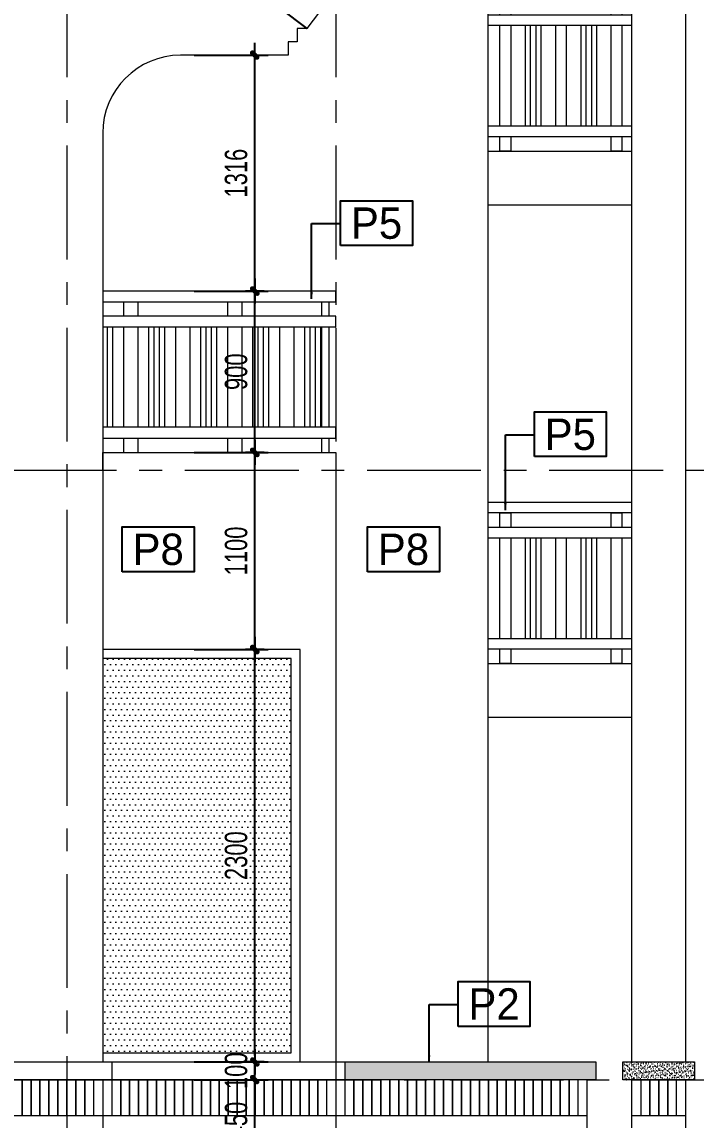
# Model space of a CAD drawing. Header units: inches. Extents: x 88947 to 296847, y 35049 to 161062.
# Drawn here: x 193504 to 197262, y 105603 to 111729 of the extents above; entities that cross this region are included whole.
import ezdxf
from ezdxf.enums import TextEntityAlignment as Align
from ezdxf.xclip import XClip

# ---------------------------------------------------------------- set-up
doc = ezdxf.new("R2010")
doc.units = ezdxf.units.IN
doc.header["$MEASUREMENT"] = 0
doc.header["$XCLIPFRAME"] = 0
doc.header["$PDMODE"] = 1
doc.linetypes.add('ACAD_ISO03W100', pattern=[30, 12, -18])
doc.linetypes.add('CENTER', pattern=[50.8, 31.75, -6.35, 6.35, -6.35])
for name, color, linetype, lineweight in [('A-Dims', 145, 'Continuous', 25), ('CUA', 42, 'Continuous', 20), ('DIM', 7, 'Continuous', 25), ('HACTH', 8, 'Continuous', 5), ('HATCH', 8, 'Continuous', 5), ('KHUNG 1', 6, 'Continuous', 70), ('KY HIEU', 4, 'Continuous', 25), ('NTHAY2', 51, 'Continuous', 25), ('THAY', 3, 'Continuous', 18), ('TRUC', 252, 'ACAD_ISO03W100', 13)]:
    doc.layers.add(name, color=color, linetype=linetype, lineweight=lineweight)
doc.styles.add('FRANKO', font='VFRANKO.TTF')
doc.styles.add('VNI-HELVE-CONDENSE', font='VNARIAL.TTF', dxfattribs={"width": 0.7})
doc.dimstyles.new('TAS-100', dxfattribs={"dimscale": 50, "dimtxt": 2.5, "dimasz": 0.7, "dimexe": 1.5, "dimexo": 1.5, "dimgap": 0.8, "dimtad": 1, "dimdec": 0, "dimzin": 3, "dimdsep": 46, "dimtxsty": 'VNI-HELVE-CONDENSE', "dimblk": 'TICK', "dimcen": 2.5, "dimclrt": 71, "dimazin": 2, "dimtfac": 0.75, "dimtdec": 0, "dimtix": 1, "dimtmove": 2, "dimatfit": 2, "dimldrblk": 'TICK123', "dimfxl": 1.5, "dimtolj": 1, "dimtzin": 0, "dimarcsym": 0})
doc.dimstyles.new('TAS-50', dxfattribs={"dimscale": 25, "dimtxt": 2.5, "dimasz": 0.7, "dimexe": 1.5, "dimexo": 1.5, "dimgap": 0.8, "dimtad": 1, "dimdec": 0, "dimzin": 3, "dimdsep": 46, "dimtxsty": 'VNI-HELVE-CONDENSE', "dimblk": 'TICK', "dimcen": 2.5, "dimclrt": 71, "dimazin": 2, "dimtfac": 0.75, "dimtdec": 0, "dimtix": 1, "dimtmove": 2, "dimatfit": 2, "dimldrblk": 'TICK123', "dimfxl": 1.5, "dimtolj": 1, "dimtzin": 0, "dimarcsym": 0})
pattern_1 = [(37.5, (195254.264, 105828.11), (-0.62993, 19.26824), [0, -15.2, 0, -17, 0, -16.25]), (7.5, (195254.264, 105828.11), (17.69777, 28.22146), [0, -8.2, 0, -13.7, 0, -5.25]), (327.5, (195241.964, 105828.11), (31.14142, 0.0566), [0, -5, 0, -18, 0, -23.5]), (317.5, (195241.964, 105828.11), (30.06127, 8.77676), [0, -2.5, 0, -11.8, 0, -13.5])]
pattern_2 = [(37.5, (196854.264, 105828.11), (-0.62993, 19.26824), [0, -15.2, 0, -17, 0, -16.25]), (7.5, (196854.264, 105828.11), (17.6978, 28.2215), [0, -8.2, 0, -13.7, 0, -5.25]), (327.5, (196841.964, 105828.11), (31.1414, 0.0566), [0, -5, 0, -18, 0, -23.5]), (317.5, (196841.964, 105828.11), (30.0613, 8.7768), [0, -2.5, 0, -11.8, 0, -13.5])]

# ---------------------------------------------------------------- blocks, each defined once
blk = doc.blocks.new('syb-floor')
at = {"linetype": 'Continuous'}
blk.add_lwpolyline([(-4.79, -2.5), (-4.79, 2.5), (3.22, 2.5), (3.22, -2.5)], close=True, dxfattribs=at)
blk.add_attdef('SYB-FLOOR', text='', height=2.5, dxfattribs=at).set_placement((-0.78, 0), align=Align.MIDDLE_CENTER)
blk = doc.blocks.new('TICK')
at = {"layer": 'A-Dims', "color": 1}
for p, q in [((-2, 0), (2, 0)), ((0, 1.5), (0, -1.5))]:
    blk.add_line(p, q, dxfattribs=at)
at = {"layer": 'A-Dims', "color": 1, "const_width": 0.788}
blk.add_lwpolyline([(-0.33, -0.35), (0.38, 0.38)], dxfattribs=at)
at = {"layer": 'A-Dims', "color": 1, "const_width": 0.394}
for points in [[(0.24, 0.52, -0.414214), (0.52, 0.52, -1)], [(0.52, 0.52, -0.414214), (0.52, 0.24, -1)], [(-0.47, -0.21, 0.414214), (-0.47, -0.49, 1)], [(-0.47, -0.49, 0.414214), (-0.19, -0.49, 1)]]:
    blk.add_lwpolyline(points, format="xyb", dxfattribs=at)
blk = doc.blocks.new('TICK123')
at = {"layer": 'A-Dims', "color": 1}
blk.add_lwpolyline([(0.05, 0, 0, 0.84, 0), (-2.11, 0, 8.4, 8.4, 0)], format="xyseb", dxfattribs=at)
blk = doc.blocks.new('*D2837')
at = {"layer": 'Defpoints', "color": 0}
for p in [(194388.3, 105828.1), (194802.1, 105828.1), (194388.3, 105378.1)]:
    blk.add_point(p, dxfattribs=at)
at = {"layer": 'DIM', "color": 0, "lineweight": -2}
for p, q in [((194463.3, 105828.1), (194877.1, 105828.1)), ((194802.1, 105413.1), (194802.1, 105793.1)), ((194463.3, 105378.1), (194877.1, 105378.1))]:
    blk.add_line(p, q, dxfattribs=at)
at = {"layer": 'DIM', "color": 0, "lineweight": -2, "xscale": 35, "yscale": 35, "zscale": 35}
for p, rotation in [((194802.1, 105828.1), 90), ((194802.1, 105378.1), 270)]:
    blk.add_blockref('TICK', p, dxfattribs=dict(at, rotation=rotation))
at = {"layer": 'DIM', "color": 71, "insert": (194698.3, 105603.1), "char_height": 125, "attachment_point": 5, "rotation": 90, "style": 'VNI-HELVE-CONDENSE'}
blk.add_mtext('\\A1;450', dxfattribs=at)
blk = doc.blocks.new('*D2838')
at = {"layer": 'Defpoints', "color": 0}
for p in [(194388.3, 108228.1), (194802.1, 108228.1), (194388.3, 105928.1)]:
    blk.add_point(p, dxfattribs=at)
at = {"layer": 'DIM', "color": 0, "lineweight": -2}
for p, q in [((194463.3, 108228.1), (194877.1, 108228.1)), ((194802.1, 105963.1), (194802.1, 108193.1)), ((194463.3, 105928.1), (194877.1, 105928.1))]:
    blk.add_line(p, q, dxfattribs=at)
at = {"layer": 'DIM', "color": 0, "lineweight": -2, "xscale": 35, "yscale": 35, "zscale": 35}
for p, rotation in [((194802.1, 108228.1), 90), ((194802.1, 105928.1), 270)]:
    blk.add_blockref('TICK', p, dxfattribs=dict(at, rotation=rotation))
at = {"layer": 'DIM', "color": 71, "insert": (194698.2, 107078.1), "char_height": 125, "attachment_point": 5, "rotation": 90, "style": 'VNI-HELVE-CONDENSE'}
blk.add_mtext('\\A1;2300', dxfattribs=at)
blk = doc.blocks.new('*D2839')
at = {"layer": 'Defpoints', "color": 0}
for p in [(194388.3, 109328.1), (194802.1, 109328.1), (194388.3, 108228.1)]:
    blk.add_point(p, dxfattribs=at)
at = {"layer": 'DIM', "color": 0, "lineweight": -2}
for p, q in [((194463.3, 109328.1), (194877.1, 109328.1)), ((194802.1, 108263.1), (194802.1, 109293.1)), ((194463.3, 108228.1), (194877.1, 108228.1))]:
    blk.add_line(p, q, dxfattribs=at)
at = {"layer": 'DIM', "color": 0, "lineweight": -2, "xscale": 35, "yscale": 35, "zscale": 35}
for p, rotation in [((194802.1, 109328.1), 90), ((194802.1, 108228.1), 270)]:
    blk.add_blockref('TICK', p, dxfattribs=dict(at, rotation=rotation))
at = {"layer": 'DIM', "color": 71, "insert": (194698.3, 108778.1), "char_height": 125, "attachment_point": 5, "rotation": 90, "style": 'VNI-HELVE-CONDENSE'}
blk.add_mtext('\\A1;1100', dxfattribs=at)
blk = doc.blocks.new('*D2840')
at = {"layer": 'Defpoints', "color": 0}
for p in [(194388.3, 110228.1), (194802.1, 110228.1), (194388.3, 109328.1)]:
    blk.add_point(p, dxfattribs=at)
at = {"layer": 'DIM', "color": 0, "lineweight": -2}
for p, q in [((194463.3, 110228.1), (194877.1, 110228.1)), ((194802.1, 109363.1), (194802.1, 110193.1)), ((194463.3, 109328.1), (194877.1, 109328.1))]:
    blk.add_line(p, q, dxfattribs=at)
at = {"layer": 'DIM', "color": 0, "lineweight": -2, "xscale": 35, "yscale": 35, "zscale": 35}
for p, rotation in [((194802.1, 110228.1), 90), ((194802.1, 109328.1), 270)]:
    blk.add_blockref('TICK', p, dxfattribs=dict(at, rotation=rotation))
at = {"layer": 'DIM', "color": 71, "insert": (194698.3, 109778.1), "char_height": 125, "attachment_point": 5, "rotation": 90, "style": 'VNI-HELVE-CONDENSE'}
blk.add_mtext('\\A1;900', dxfattribs=at)
blk = doc.blocks.new('*D2841')
at = {"layer": 'Defpoints', "color": 0}
for p in [(194388.3, 111543.8), (194802.1, 111543.8), (194388.3, 110228.1)]:
    blk.add_point(p, dxfattribs=at)
at = {"layer": 'DIM', "color": 0, "lineweight": -2}
for p, q in [((194463.3, 111543.8), (194877.1, 111543.8)), ((194802.1, 110263.1), (194802.1, 111508.8)), ((194463.3, 110228.1), (194877.1, 110228.1))]:
    blk.add_line(p, q, dxfattribs=at)
at = {"layer": 'DIM', "color": 0, "lineweight": -2, "xscale": 35, "yscale": 35, "zscale": 35}
for p, rotation in [((194802.1, 111543.8), 90), ((194802.1, 110228.1), 270)]:
    blk.add_blockref('TICK', p, dxfattribs=dict(at, rotation=rotation))
at = {"layer": 'DIM', "color": 71, "insert": (194698.2, 110886), "char_height": 125, "attachment_point": 5, "rotation": 90, "style": 'VNI-HELVE-CONDENSE'}
blk.add_mtext('\\A1;1316', dxfattribs=at)
blk = doc.blocks.new('A$C4BE251A1')
at = {"layer": 'HACTH'}
h = blk.add_hatch(dxfattribs=at)
h.set_pattern_fill('DOTS', color=256, scale=500, style=0)
h.set_pattern_definition([(0, (-50, 50), (15.625, 31.25), [0, -31.25])])
h.paths.add_polyline_path([(1050, 50), (1050, 2250), (-50, 2250), (-50, 50)])
at = {"layer": 'CUA'}
for points in [[(1100, 0), (1100, 2300), (-100, 2300), (-100, 0)], [(1050, 50), (1050, 2250), (-50, 2250), (-50, 50)]]:
    blk.add_lwpolyline(points, close=True, dxfattribs=at)
blk = doc.blocks.new('A$C57A01009')
for points in [[(1600, 840), (-1600, 840), (-1600, 900), (1600, 900), (1600, 840), (1600, 840)], [(-1270, 760), (-1270, 840), (-1210, 840), (-1210, 760)], [(-590, 760), (-590, 840), (-650, 840), (-650, 760)], [(-30, 760), (-30, 840), (30, 840), (30, 760)], [(590, 760), (590, 840), (650, 840), (650, 760)], [(1270, 760), (1270, 840), (1210, 840), (1210, 760)], [(1600, 700), (-1600, 700), (-1600, 760), (1600, 760), (1600, 700), (1600, 700)], [(-1270, 140), (-1270, 700)], [(-1210, 700), (-1210, 140)], [(-650, 700), (-650, 140)], [(-590, 140), (-590, 700)], [(-30, 140), (-30, 700)], [(30, 700), (30, 140)], [(590, 140), (590, 700)], [(650, 700), (650, 140)], [(1210, 700), (1210, 140)], [(1270, 140), (1270, 700)], [(1600, 80), (-1600, 80), (-1600, 140), (1600, 140), (1600, 80), (1600, 80)], [(-1210, 80), (-1210, 0), (-1270, 0), (-1270, 80)], [(-650, 80), (-650, 0), (-590, 0), (-590, 80)], [(30, 80), (30, 0), (-30, 0), (-30, 80)], [(650, 80), (650, 0), (590, 0), (590, 80)], [(1210, 80), (1210, 0), (1270, 0), (1270, 80)]]:
    blk.add_lwpolyline(points)
for points in [[(-1580, 840), (-1550, 840), (-1550, 760), (-1580, 760)], [(1580, 840), (1550, 840), (1550, 760), (1580, 760)], [(-1580, 700), (-1520, 700), (-1520, 140), (-1580, 140)], [(-1440, 700), (-1410, 700), (-1410, 140), (-1440, 140)], [(-1380, 700), (-1350, 700), (-1350, 140), (-1380, 140)], [(-1130, 700), (-1100, 700), (-1100, 140), (-1130, 140)], [(-1070, 700), (-1040, 700), (-1040, 140), (-1070, 140)], [(-960, 700), (-900, 700), (-900, 140), (-960, 140)], [(-820, 700), (-790, 700), (-790, 140), (-820, 140)], [(-760, 700), (-730, 700), (-730, 140), (-760, 140)], [(-510, 700), (-480, 700), (-480, 140), (-510, 140)], [(-450, 700), (-420, 700), (-420, 140), (-450, 140)], [(-340, 700), (-280, 700), (-280, 140), (-340, 140)], [(-200, 700), (-170, 700), (-170, 140), (-200, 140)], [(-140, 700), (-110, 700), (-110, 140), (-140, 140)], [(140, 700), (110, 700), (110, 140), (140, 140)], [(200, 700), (170, 700), (170, 140), (200, 140)], [(340, 700), (280, 700), (280, 140), (340, 140)], [(450, 700), (420, 700), (420, 140), (450, 140)], [(510, 700), (480, 700), (480, 140), (510, 140)], [(760, 700), (730, 700), (730, 140), (760, 140)], [(820, 700), (790, 700), (790, 140), (820, 140)], [(960, 700), (900, 700), (900, 140), (960, 140)], [(1070, 700), (1040, 700), (1040, 140), (1070, 140)], [(1130, 700), (1100, 700), (1100, 140), (1130, 140)], [(1380, 700), (1350, 700), (1350, 140), (1380, 140)], [(1440, 700), (1410, 700), (1410, 140), (1440, 140)], [(1580, 700), (1520, 700), (1520, 140), (1580, 140)], [(-1580, 80), (-1550, 80), (-1550, 0), (-1580, 0)], [(1580, 80), (1550, 80), (1550, 0), (1580, 0)]]:
    blk.add_lwpolyline(points, close=True)
blk = doc.blocks.new('*D3766')
at = {"layer": 'Defpoints', "color": 0}
for p in [(194388.3, 105828.1), (194802.1, 105828.1), (194388.3, 105378.1)]:
    blk.add_point(p, dxfattribs=at)
at = {"layer": 'DIM', "color": 0, "lineweight": -2}
for p, q in [((194463.3, 105828.1), (194877.1, 105828.1)), ((194802.1, 105413.1), (194802.1, 105793.1)), ((194463.3, 105378.1), (194877.1, 105378.1))]:
    blk.add_line(p, q, dxfattribs=at)
at = {"layer": 'DIM', "color": 0, "lineweight": -2, "xscale": 35, "yscale": 35, "zscale": 35}
for p, rotation in [((194802.1, 105828.1), 90), ((194802.1, 105378.1), 270)]:
    blk.add_blockref('TICK', p, dxfattribs=dict(at, rotation=rotation))
at = {"layer": 'DIM', "color": 71, "insert": (194698.3, 105603.1), "char_height": 125, "attachment_point": 5, "rotation": 90, "style": 'VNI-HELVE-CONDENSE'}
blk.add_mtext('\\A1;450', dxfattribs=at)
blk = doc.blocks.new('*D3767')
at = {"layer": 'Defpoints', "color": 0}
for p in [(194388.3, 105928.1), (194802.1, 105928.1), (194388.3, 105828.1)]:
    blk.add_point(p, dxfattribs=at)
at = {"layer": 'KHUNG 1', "color": 0, "lineweight": -2}
for p, q in [((194802.1, 105963.1), (194802.1, 105998.1)), ((194463.3, 105928.1), (194877.1, 105928.1)), ((194802.1, 105828.1), (194802.1, 105928.1)), ((194463.3, 105828.1), (194877.1, 105828.1)), ((194802.1, 105793.1), (194802.1, 105758.1))]:
    blk.add_line(p, q, dxfattribs=at)
at = {"layer": 'KHUNG 1', "color": 0, "lineweight": -2, "xscale": 35, "yscale": 35, "zscale": 35}
for p, rotation in [((194802.1, 105928.1), 270), ((194802.1, 105828.1), 90)]:
    blk.add_blockref('TICK', p, dxfattribs=dict(at, rotation=rotation))
at = {"layer": 'KHUNG 1', "color": 71, "insert": (194698.3, 105878.1), "char_height": 125, "attachment_point": 5, "rotation": 90, "style": 'VNI-HELVE-CONDENSE'}
blk.add_mtext('\\A1;100', dxfattribs=at)
blk = doc.blocks.new('*D3768')
at = {"layer": 'Defpoints', "color": 0}
for p in [(194388.3, 108228.1), (194802.1, 108228.1), (194388.3, 105928.1)]:
    blk.add_point(p, dxfattribs=at)
at = {"layer": 'DIM', "color": 0, "lineweight": -2}
for p, q in [((194463.3, 108228.1), (194877.1, 108228.1)), ((194802.1, 105963.1), (194802.1, 108193.1)), ((194463.3, 105928.1), (194877.1, 105928.1))]:
    blk.add_line(p, q, dxfattribs=at)
at = {"layer": 'DIM', "color": 0, "lineweight": -2, "xscale": 35, "yscale": 35, "zscale": 35}
for p, rotation in [((194802.1, 108228.1), 90), ((194802.1, 105928.1), 270)]:
    blk.add_blockref('TICK', p, dxfattribs=dict(at, rotation=rotation))
at = {"layer": 'DIM', "color": 71, "insert": (194698.2, 107078.1), "char_height": 125, "attachment_point": 5, "rotation": 90, "style": 'VNI-HELVE-CONDENSE'}
blk.add_mtext('\\A1;2300', dxfattribs=at)
blk = doc.blocks.new('*D3769')
at = {"layer": 'Defpoints', "color": 0}
for p in [(194388.3, 109328.1), (194802.1, 109328.1), (194388.3, 108228.1)]:
    blk.add_point(p, dxfattribs=at)
at = {"layer": 'DIM', "color": 0, "lineweight": -2}
for p, q in [((194463.3, 109328.1), (194877.1, 109328.1)), ((194802.1, 108263.1), (194802.1, 109293.1)), ((194463.3, 108228.1), (194877.1, 108228.1))]:
    blk.add_line(p, q, dxfattribs=at)
at = {"layer": 'DIM', "color": 0, "lineweight": -2, "xscale": 35, "yscale": 35, "zscale": 35}
for p, rotation in [((194802.1, 109328.1), 90), ((194802.1, 108228.1), 270)]:
    blk.add_blockref('TICK', p, dxfattribs=dict(at, rotation=rotation))
at = {"layer": 'DIM', "color": 71, "insert": (194698.3, 108778.1), "char_height": 125, "attachment_point": 5, "rotation": 90, "style": 'VNI-HELVE-CONDENSE'}
blk.add_mtext('\\A1;1100', dxfattribs=at)
blk = doc.blocks.new('*D3770')
at = {"layer": 'Defpoints', "color": 0}
for p in [(194388.3, 110228.1), (194802.1, 110228.1), (194388.3, 109328.1)]:
    blk.add_point(p, dxfattribs=at)
at = {"layer": 'DIM', "color": 0, "lineweight": -2}
for p, q in [((194463.3, 110228.1), (194877.1, 110228.1)), ((194802.1, 109363.1), (194802.1, 110193.1)), ((194463.3, 109328.1), (194877.1, 109328.1))]:
    blk.add_line(p, q, dxfattribs=at)
at = {"layer": 'DIM', "color": 0, "lineweight": -2, "xscale": 35, "yscale": 35, "zscale": 35}
for p, rotation in [((194802.1, 110228.1), 90), ((194802.1, 109328.1), 270)]:
    blk.add_blockref('TICK', p, dxfattribs=dict(at, rotation=rotation))
at = {"layer": 'DIM', "color": 71, "insert": (194698.3, 109778.1), "char_height": 125, "attachment_point": 5, "rotation": 90, "style": 'VNI-HELVE-CONDENSE'}
blk.add_mtext('\\A1;900', dxfattribs=at)
blk = doc.blocks.new('*D3771')
at = {"layer": 'Defpoints', "color": 0}
for p in [(194388.3, 111543.8), (194802.1, 111543.8), (194388.3, 110228.1)]:
    blk.add_point(p, dxfattribs=at)
at = {"layer": 'DIM', "color": 0, "lineweight": -2}
for p, q in [((194463.3, 111543.8), (194877.1, 111543.8)), ((194802.1, 110263.1), (194802.1, 111508.8)), ((194463.3, 110228.1), (194877.1, 110228.1))]:
    blk.add_line(p, q, dxfattribs=at)
at = {"layer": 'DIM', "color": 0, "lineweight": -2, "xscale": 35, "yscale": 35, "zscale": 35}
for p, rotation in [((194802.1, 111543.8), 90), ((194802.1, 110228.1), 270)]:
    blk.add_blockref('TICK', p, dxfattribs=dict(at, rotation=rotation))
at = {"layer": 'DIM', "color": 71, "insert": (194698.2, 110886), "char_height": 125, "attachment_point": 5, "rotation": 90, "style": 'VNI-HELVE-CONDENSE'}
blk.add_mtext('\\A1;1316', dxfattribs=at)

msp = doc.modelspace()

# ---------------------------------------------------------------- hatches: boundary and pattern name
at = {"layer": 'HACTH'}
h = msp.add_hatch(dxfattribs=at)
h.set_pattern_fill('AR-SAND', color=256, scale=10, style=0)
h.set_pattern_definition(pattern_1)
h.paths.add_polyline_path([(195304.3, 105928.1), (195304.4, 105828.1), (195304.4, 105828.1), (195304.4, 105828.1), (195504.4, 105828.1), (195504.4, 105828.1), (195554.4, 105828.1), (195554.4, 105828.1), (195704.4, 105828.1), (195704.4, 105828.1), (195804.4, 105828.1), (195854.4, 105828.1), (195904.4, 105828.1), (195904.4, 105828.1), (195954.4, 105828.1), (195954.4, 105828.1), (196104.4, 105828.1), (196104.4, 105828.1), (196204.4, 105828.1), (196254.4, 105828.1), (196304.4, 105828.1), (196304.4, 105828.1), (196354.4, 105828.1), (196404.4, 105828.1), (196454.4, 105828.1), (196454.4, 105828.1), (196504.4, 105828.1), (196554.4, 105828.1), (196604.4, 105828.1), (196604.4, 105828.1), (196704.3, 105828.1), (196704.3, 105928.1)])
h = msp.add_hatch(dxfattribs=at)
h.set_pattern_fill('AR-SAND', color=256, scale=10, style=0)
h.set_pattern_definition(pattern_1)
h.paths.add_polyline_path([(195304.3, 105928.1), (195304.4, 105828.1), (195304.4, 105828.1), (195304.4, 105828.1), (195504.4, 105828.1), (195504.4, 105828.1), (195554.4, 105828.1), (195554.4, 105828.1), (195704.4, 105828.1), (195704.4, 105828.1), (195804.4, 105828.1), (195854.4, 105828.1), (195904.4, 105828.1), (195904.4, 105828.1), (195954.4, 105828.1), (195954.4, 105828.1), (196104.4, 105828.1), (196104.4, 105828.1), (196204.4, 105828.1), (196254.4, 105828.1), (196304.4, 105828.1), (196304.4, 105828.1), (196354.4, 105828.1), (196404.4, 105828.1), (196454.4, 105828.1), (196454.4, 105828.1), (196504.4, 105828.1), (196554.4, 105828.1), (196604.4, 105828.1), (196604.4, 105828.1), (196704.3, 105828.1), (196704.3, 105928.1)])
h = msp.add_hatch(dxfattribs=at)
h.set_pattern_fill('AR-SAND', color=256, scale=10, style=0)
h.set_pattern_definition(pattern_2)
h.paths.add_polyline_path([(197254.3, 105928.1), (197204.3, 105928.1), (196854.3, 105928.1), (196854.3, 105828.1), (196954.4, 105828.1), (196954.4, 105828.1), (197004.4, 105828.1), (197004.4, 105828.1), (197054.4, 105828.1), (197104.4, 105828.1), (197154.4, 105828.1), (197154.4, 105828.1), (197254.3, 105828.1)])
h = msp.add_hatch(dxfattribs=at)
h.set_pattern_fill('AR-SAND', color=256, scale=10, style=0)
h.set_pattern_definition(pattern_2)
h.paths.add_polyline_path([(197254.3, 105928.1), (197204.3, 105928.1), (196854.3, 105928.1), (196854.3, 105828.1), (196954.4, 105828.1), (196954.4, 105828.1), (197004.4, 105828.1), (197004.4, 105828.1), (197054.4, 105828.1), (197104.4, 105828.1), (197154.4, 105828.1), (197154.4, 105828.1), (197254.3, 105828.1)])

# ---------------------------------------------------------------- linework, layer by layer
at = {"layer": 'Defpoints'}
msp.add_lwpolyline([(195094.1, 111693.8), (191254.3, 114587.4), (187414.4, 111693.8)], dxfattribs=at)
at = {"layer": 'HACTH'}
for points in [[(193454.4, 105828.1), (193454.4, 105628.1), (193504.4, 105628.1), (193504.4, 105828.1)], [(193454.4, 105828.1), (193454.4, 105628.1), (193504.4, 105628.1), (193504.4, 105828.1)], [(193504.4, 105828.1), (193504.4, 105628.1), (193554.4, 105628.1), (193554.4, 105828.1)], [(193504.4, 105828.1), (193504.4, 105628.1), (193554.4, 105628.1), (193554.4, 105828.1)], [(193554.4, 105828.1), (193554.4, 105628.1), (193604.4, 105628.1), (193604.4, 105828.1)], [(193554.4, 105828.1), (193554.4, 105628.1), (193604.4, 105628.1), (193604.4, 105828.1)], [(193604.4, 105828.1), (193604.4, 105628.1), (193654.4, 105628.1), (193654.4, 105828.1)], [(193604.4, 105828.1), (193604.4, 105628.1), (193654.4, 105628.1), (193654.4, 105828.1)], [(193654.4, 105828.1), (193654.4, 105628.1), (193704.4, 105628.1), (193704.4, 105828.1)], [(193654.4, 105828.1), (193654.4, 105628.1), (193704.4, 105628.1), (193704.4, 105828.1)], [(193704.4, 105828.1), (193704.4, 105628.1), (193754.4, 105628.1), (193754.4, 105828.1)], [(193704.4, 105828.1), (193704.4, 105628.1), (193754.4, 105628.1), (193754.4, 105828.1)], [(193754.4, 105828.1), (193754.4, 105628.1), (193804.4, 105628.1), (193804.4, 105828.1)], [(193754.4, 105828.1), (193754.4, 105628.1), (193804.4, 105628.1), (193804.4, 105828.1)], [(193804.4, 105828.1), (193804.4, 105628.1), (193854.4, 105628.1), (193854.4, 105828.1)], [(193804.4, 105828.1), (193804.4, 105628.1), (193854.4, 105628.1), (193854.4, 105828.1)], [(193854.4, 105828.1), (193854.4, 105628.1), (193904.4, 105628.1), (193904.4, 105828.1)], [(193854.4, 105828.1), (193854.4, 105628.1), (193904.4, 105628.1), (193904.4, 105828.1)], [(194004.4, 105828.1), (194004.4, 105628.1), (194054.4, 105628.1), (194054.4, 105828.1)], [(194004.4, 105828.1), (194004.4, 105628.1), (194054.4, 105628.1), (194054.4, 105828.1)], [(194054.4, 105828.1), (194054.4, 105628.1), (194104.4, 105628.1), (194104.4, 105828.1)], [(194054.4, 105828.1), (194054.4, 105628.1), (194104.4, 105628.1), (194104.4, 105828.1)], [(194104.4, 105828.1), (194104.4, 105628.1), (194154.4, 105628.1), (194154.4, 105828.1)], [(194104.4, 105828.1), (194104.4, 105628.1), (194154.4, 105628.1), (194154.4, 105828.1)], [(194154.4, 105828.1), (194154.4, 105628.1), (194204.4, 105628.1), (194204.4, 105828.1)], [(194154.4, 105828.1), (194154.4, 105628.1), (194204.4, 105628.1), (194204.4, 105828.1)], [(194204.4, 105828.1), (194204.4, 105628.1), (194254.4, 105628.1), (194254.4, 105828.1)], [(194204.4, 105828.1), (194204.4, 105628.1), (194254.4, 105628.1), (194254.4, 105828.1)], [(194254.4, 105828.1), (194254.4, 105628.1), (194304.4, 105628.1), (194304.4, 105828.1)], [(194254.4, 105828.1), (194254.4, 105628.1), (194304.4, 105628.1), (194304.4, 105828.1)], [(194304.4, 105828.1), (194304.4, 105628.1), (194354.4, 105628.1), (194354.4, 105828.1)], [(194304.4, 105828.1), (194304.4, 105628.1), (194354.4, 105628.1), (194354.4, 105828.1)], [(194354.4, 105828.1), (194354.4, 105628.1), (194404.4, 105628.1), (194404.4, 105828.1)], [(194354.4, 105828.1), (194354.4, 105628.1), (194404.4, 105628.1), (194404.4, 105828.1)], [(194404.4, 105828.1), (194404.4, 105628.1), (194454.4, 105628.1), (194454.4, 105828.1)], [(194404.4, 105828.1), (194404.4, 105628.1), (194454.4, 105628.1), (194454.4, 105828.1)], [(194454.4, 105828.1), (194454.4, 105628.1), (194504.4, 105628.1), (194504.4, 105828.1)], [(194454.4, 105828.1), (194454.4, 105628.1), (194504.4, 105628.1), (194504.4, 105828.1)], [(194504.4, 105828.1), (194504.4, 105628.1), (194554.4, 105628.1), (194554.4, 105828.1)], [(194504.4, 105828.1), (194504.4, 105628.1), (194554.4, 105628.1), (194554.4, 105828.1)], [(194554.4, 105828.1), (194554.4, 105628.1), (194604.4, 105628.1), (194604.4, 105828.1)], [(194554.4, 105828.1), (194554.4, 105628.1), (194604.4, 105628.1), (194604.4, 105828.1)], [(194604.4, 105828.1), (194604.4, 105628.1), (194654.4, 105628.1), (194654.4, 105828.1)], [(194604.4, 105828.1), (194604.4, 105628.1), (194654.4, 105628.1), (194654.4, 105828.1)], [(194654.4, 105828.1), (194654.4, 105628.1), (194704.4, 105628.1), (194704.4, 105828.1)], [(194654.4, 105828.1), (194654.4, 105628.1), (194704.4, 105628.1), (194704.4, 105828.1)], [(194704.4, 105828.1), (194704.4, 105628.1), (194754.4, 105628.1), (194754.4, 105828.1)], [(194704.4, 105828.1), (194704.4, 105628.1), (194754.4, 105628.1), (194754.4, 105828.1)], [(194754.4, 105828.1), (194754.4, 105628.1), (194804.4, 105628.1), (194804.4, 105828.1)], [(194754.4, 105828.1), (194754.4, 105628.1), (194804.4, 105628.1), (194804.4, 105828.1)], [(194804.4, 105828.1), (194804.4, 105628.1), (194854.4, 105628.1), (194854.4, 105828.1)], [(194804.4, 105828.1), (194804.4, 105628.1), (194854.4, 105628.1), (194854.4, 105828.1)], [(194854.4, 105828.1), (194854.4, 105628.1), (194904.4, 105628.1), (194904.4, 105828.1)], [(194854.4, 105828.1), (194854.4, 105628.1), (194904.4, 105628.1), (194904.4, 105828.1)], [(194904.4, 105828.1), (194904.4, 105628.1), (194954.4, 105628.1), (194954.4, 105828.1)], [(194904.4, 105828.1), (194904.4, 105628.1), (194954.4, 105628.1), (194954.4, 105828.1)], [(194954.4, 105828.1), (194954.4, 105628.1), (195004.4, 105628.1), (195004.4, 105828.1)], [(194954.4, 105828.1), (194954.4, 105628.1), (195004.4, 105628.1), (195004.4, 105828.1)], [(195004.4, 105828.1), (195004.4, 105628.1), (195054.4, 105628.1), (195054.4, 105828.1)], [(195004.4, 105828.1), (195004.4, 105628.1), (195054.4, 105628.1), (195054.4, 105828.1)], [(195054.4, 105828.1), (195054.4, 105628.1), (195104.4, 105628.1), (195104.4, 105828.1)], [(195054.4, 105828.1), (195054.4, 105628.1), (195104.4, 105628.1), (195104.4, 105828.1)], [(195104.4, 105828.1), (195104.4, 105628.1), (195154.4, 105628.1), (195154.4, 105828.1)], [(195104.4, 105828.1), (195104.4, 105628.1), (195154.4, 105628.1), (195154.4, 105828.1)], [(195154.4, 105828.1), (195154.4, 105628.1), (195204.4, 105628.1), (195204.4, 105828.1)], [(195154.4, 105828.1), (195154.4, 105628.1), (195204.4, 105628.1), (195204.4, 105828.1)], [(195304.4, 105828.1), (195304.4, 105628.1), (195354.4, 105628.1), (195354.4, 105828.1)], [(195304.4, 105828.1), (195304.4, 105628.1), (195354.4, 105628.1), (195354.4, 105828.1)], [(195354.4, 105828.1), (195354.4, 105628.1), (195404.4, 105628.1), (195404.4, 105828.1)], [(195354.4, 105828.1), (195354.4, 105628.1), (195404.4, 105628.1), (195404.4, 105828.1)], [(195404.4, 105828.1), (195404.4, 105628.1), (195454.4, 105628.1), (195454.4, 105828.1)], [(195404.4, 105828.1), (195404.4, 105628.1), (195454.4, 105628.1), (195454.4, 105828.1)], [(195454.4, 105828.1), (195454.4, 105628.1), (195504.4, 105628.1), (195504.4, 105828.1)], [(195454.4, 105828.1), (195454.4, 105628.1), (195504.4, 105628.1), (195504.4, 105828.1)], [(195504.4, 105828.1), (195504.4, 105628.1), (195554.4, 105628.1), (195554.4, 105828.1)], [(195504.4, 105828.1), (195504.4, 105628.1), (195554.4, 105628.1), (195554.4, 105828.1)], [(195554.4, 105828.1), (195554.4, 105628.1), (195604.4, 105628.1), (195604.4, 105828.1)], [(195554.4, 105828.1), (195554.4, 105628.1), (195604.4, 105628.1), (195604.4, 105828.1)], [(195604.4, 105828.1), (195604.4, 105628.1), (195654.4, 105628.1), (195654.4, 105828.1)], [(195604.4, 105828.1), (195604.4, 105628.1), (195654.4, 105628.1), (195654.4, 105828.1)], [(195654.4, 105828.1), (195654.4, 105628.1), (195704.4, 105628.1), (195704.4, 105828.1)], [(195654.4, 105828.1), (195654.4, 105628.1), (195704.4, 105628.1), (195704.4, 105828.1)], [(195704.4, 105828.1), (195704.4, 105628.1), (195754.4, 105628.1), (195754.4, 105828.1)], [(195704.4, 105828.1), (195704.4, 105628.1), (195754.4, 105628.1), (195754.4, 105828.1)], [(195754.4, 105828.1), (195754.4, 105628.1), (195804.4, 105628.1), (195804.4, 105828.1)], [(195754.4, 105828.1), (195754.4, 105628.1), (195804.4, 105628.1), (195804.4, 105828.1)], [(195804.4, 105828.1), (195804.4, 105628.1), (195854.4, 105628.1), (195854.4, 105828.1)], [(195804.4, 105828.1), (195804.4, 105628.1), (195854.4, 105628.1), (195854.4, 105828.1)], [(195854.4, 105828.1), (195854.4, 105628.1), (195904.4, 105628.1), (195904.4, 105828.1)], [(195854.4, 105828.1), (195854.4, 105628.1), (195904.4, 105628.1), (195904.4, 105828.1)], [(195904.4, 105828.1), (195904.4, 105628.1), (195954.4, 105628.1), (195954.4, 105828.1)], [(195904.4, 105828.1), (195904.4, 105628.1), (195954.4, 105628.1), (195954.4, 105828.1)], [(195954.4, 105828.1), (195954.4, 105628.1), (196004.4, 105628.1), (196004.4, 105828.1)], [(195954.4, 105828.1), (195954.4, 105628.1), (196004.4, 105628.1), (196004.4, 105828.1)], [(196004.4, 105828.1), (196004.4, 105628.1), (196054.4, 105628.1), (196054.4, 105828.1)], [(196004.4, 105828.1), (196004.4, 105628.1), (196054.4, 105628.1), (196054.4, 105828.1)], [(196054.4, 105828.1), (196054.4, 105628.1), (196104.4, 105628.1), (196104.4, 105828.1)], [(196054.4, 105828.1), (196054.4, 105628.1), (196104.4, 105628.1), (196104.4, 105828.1)], [(196104.4, 105828.1), (196104.4, 105628.1), (196154.4, 105628.1), (196154.4, 105828.1)], [(196104.4, 105828.1), (196104.4, 105628.1), (196154.4, 105628.1), (196154.4, 105828.1)], [(196154.4, 105828.1), (196154.4, 105628.1), (196204.4, 105628.1), (196204.4, 105828.1)], [(196154.4, 105828.1), (196154.4, 105628.1), (196204.4, 105628.1), (196204.4, 105828.1)], [(196204.4, 105828.1), (196204.4, 105628.1), (196254.4, 105628.1), (196254.4, 105828.1)], [(196204.4, 105828.1), (196204.4, 105628.1), (196254.4, 105628.1), (196254.4, 105828.1)], [(196254.4, 105828.1), (196254.4, 105628.1), (196304.4, 105628.1), (196304.4, 105828.1)], [(196254.4, 105828.1), (196254.4, 105628.1), (196304.4, 105628.1), (196304.4, 105828.1)], [(196304.4, 105828.1), (196304.4, 105628.1), (196354.4, 105628.1), (196354.4, 105828.1)], [(196304.4, 105828.1), (196304.4, 105628.1), (196354.4, 105628.1), (196354.4, 105828.1)], [(196354.4, 105828.1), (196354.4, 105628.1), (196404.4, 105628.1), (196404.4, 105828.1)], [(196354.4, 105828.1), (196354.4, 105628.1), (196404.4, 105628.1), (196404.4, 105828.1)], [(196404.4, 105828.1), (196404.4, 105628.1), (196454.4, 105628.1), (196454.4, 105828.1)], [(196404.4, 105828.1), (196404.4, 105628.1), (196454.4, 105628.1), (196454.4, 105828.1)], [(196454.4, 105828.1), (196454.4, 105628.1), (196504.4, 105628.1), (196504.4, 105828.1)], [(196454.4, 105828.1), (196454.4, 105628.1), (196504.4, 105628.1), (196504.4, 105828.1)], [(196504.4, 105828.1), (196504.4, 105628.1), (196554.4, 105628.1), (196554.4, 105828.1)], [(196504.4, 105828.1), (196504.4, 105628.1), (196554.4, 105628.1), (196554.4, 105828.1)], [(196554.4, 105828.1), (196554.4, 105628.1), (196604.4, 105628.1), (196604.4, 105828.1)], [(196554.4, 105828.1), (196554.4, 105628.1), (196604.4, 105628.1), (196604.4, 105828.1)], [(196954.4, 105828.1), (196954.4, 105628.1), (197004.4, 105628.1), (197004.4, 105828.1)], [(196954.4, 105828.1), (196954.4, 105628.1), (197004.4, 105628.1), (197004.4, 105828.1)], [(197004.4, 105828.1), (197004.4, 105628.1), (197054.4, 105628.1), (197054.4, 105828.1)], [(197004.4, 105828.1), (197004.4, 105628.1), (197054.4, 105628.1), (197054.4, 105828.1)], [(197054.4, 105828.1), (197054.4, 105628.1), (197104.4, 105628.1), (197104.4, 105828.1)], [(197054.4, 105828.1), (197054.4, 105628.1), (197104.4, 105628.1), (197104.4, 105828.1)], [(197104.4, 105828.1), (197104.4, 105628.1), (197154.4, 105628.1), (197154.4, 105828.1)], [(197104.4, 105828.1), (197104.4, 105628.1), (197154.4, 105628.1), (197154.4, 105828.1)]]:
    msp.add_lwpolyline(points, close=True, dxfattribs=at)
for points in [[(188504.3, 105628.1), (193954.3, 105628.1)], [(188504.3, 105628.1), (193954.3, 105628.1)], [(193954.3, 105628.1), (195254.3, 105628.1)], [(193954.3, 105628.1), (195254.3, 105628.1)], [(195254.3, 105628.1), (196654.3, 105628.1)], [(195254.3, 105628.1), (196654.3, 105628.1)], [(196904.3, 105628.1), (197204.3, 105628.1)], [(196904.3, 105628.1), (197204.3, 105628.1)]]:
    msp.add_lwpolyline(points, dxfattribs=at)
at = {"layer": 'HATCH'}
msp.add_lwpolyline([(184252.1, 105828.1), (195254.3, 105828.1)], dxfattribs=at)
at = {"layer": 'THAY'}
for points in [[(191254.3, 114385.8), (191519.7, 114385.8), (195094.1, 111693.8), (195305.5, 111974.4), (194770.4, 112377.5), (194700.4, 112367.7), (194670.3, 112327.8), (194598.5, 112317.7)], [(196104.3, 105928.1), (196104.2, 112664.3)], [(196904.3, 105928.1), (196904.3, 112514.3), (197204.3, 112514.3), (197204.3, 105928.1)], [(195094.1, 111693.8), (195038.8, 111693.8), (195038.8, 111618.8), (194988.8, 111618.8), (194988.8, 111543.8), (194388.3, 111543.8)], [(193954.3, 111109.8), (193954.3, 105928.1)], [(196104.3, 111009.1), (196904.3, 111009.1)], [(196104.3, 110709.1), (196904.3, 110709.1)], [(193954.3, 110168.1), (195254.3, 110168.1), (195254.3, 110228.1), (193954.3, 110228.1)], [(194069.3, 110168.1), (194069.3, 110088.1)], [(194149.3, 110168.1), (194149.3, 110088.1)], [(194649.3, 110168.1), (194649.3, 110088.1)], [(194729.3, 110168.1), (194729.3, 110088.1)], [(195174.3, 110168.1), (195174.3, 110088.1)], [(195214.3, 110168.1), (195214.3, 110088.1)], [(193954.3, 110028.1), (195254.3, 110028.1), (195254.3, 110088.1), (193954.3, 110088.1)], [(193979.3, 110028.1), (193979.3, 109468.1)], [(194009.3, 110028.1), (194009.3, 109468.1)], [(194069.3, 110028.1), (194069.3, 109468.1)], [(194149.3, 110028.1), (194149.3, 109468.1)], [(194209.3, 110028.1), (194209.3, 109468.1)], [(194239.3, 110028.1), (194239.3, 109468.1)], [(194269.3, 110028.1), (194269.3, 109468.1)], [(194299.3, 110028.1), (194299.3, 109468.1)], [(194359.3, 110028.1), (194359.3, 109468.1)], [(194439.3, 110028.1), (194439.3, 109468.1)], [(194499.3, 110028.1), (194499.3, 109468.1)], [(194529.3, 110028.1), (194529.3, 109468.1)], [(194559.3, 110028.1), (194559.3, 109468.1)], [(194589.3, 110028.1), (194589.3, 109468.1)], [(194649.3, 110028.1), (194649.3, 109468.1)], [(194729.3, 110028.1), (194729.3, 109468.1)], [(194789.3, 110028.1), (194789.3, 109468.1)], [(194819.3, 110028.1), (194819.3, 109468.1)], [(194849.3, 110028.1), (194849.3, 109468.1)], [(194879.3, 110028.1), (194879.3, 109468.1)], [(194939.3, 110028.1), (194939.3, 109468.1)], [(195019.3, 110028.1), (195019.3, 109468.1)], [(195079.3, 110028.1), (195079.3, 109468.1)], [(195109.3, 110028.1), (195109.3, 109468.1)], [(195139.3, 110028.1), (195139.3, 109468.1)], [(195169.3, 110028.1), (195169.3, 109468.1)], [(195174.3, 110028.1), (195174.3, 109468.1)], [(195214.3, 110028.1), (195214.3, 109468.1)], [(195214.3, 110028.1), (195214.3, 109468.1)], [(193954.3, 109408.1), (195254.3, 109408.1), (195254.3, 109468.1), (193954.3, 109468.1)], [(194069.3, 109408.1), (194069.3, 109328.1)], [(194149.3, 109408.1), (194149.3, 109328.1)], [(194649.3, 109408.1), (194649.3, 109328.1)], [(194729.3, 109408.1), (194729.3, 109328.1)], [(195174.3, 109408.1), (195174.3, 109328.1)], [(195214.3, 109408.1), (195214.3, 109328.1)], [(193954.3, 109228.1), (193954.3, 109328.1), (195254.3, 109328.1), (195254.3, 105928.1), (195254.3, 105928.1)], [(196104.3, 108150.1), (196904.3, 108150.1)], [(196104.3, 107850.1), (196904.3, 107850.1)], [(188504.3, 105828.1), (188454.3, 105828.1), (188454.3, 105928.1), (193954.3, 105928.1), (194004.3, 105928.1), (194004.4, 105828.1), (193954.3, 105828.1)], [(194004.3, 105928.2), (194004.3, 105928.2), (194004.3, 105928.2), (195254.3, 105928.1), (195304.3, 105928.1), (195304.4, 105828.1), (195254.3, 105828.1), (195254.3, 105378.1)], [(195254.3, 105928.1), (196704.3, 105928.1), (196704.3, 105828.1), (196674.3, 105828.1), (196674.3, 105828.1), (196654.3, 105828.1)], [(197254.3, 105828.1), (196854.3, 105828.1), (196854.3, 105928.1), (197204.3, 105928.1), (197254.3, 105928.1), (197254.3, 105828.1)], [(193954.3, 105828.1), (193954.3, 105378.1), (188504.3, 105378.1), (188504.3, 105828.1)], [(193954.3, 105828.1), (188504.3, 105828.1)], [(195254.3, 105828.1), (194004.4, 105828.1)], [(196654.3, 105828.1), (196654.3, 105378.1), (195254.3, 105378.1), (195254.3, 105378.1)], [(196674.3, 105828.1), (195254.3, 105828.1)], [(197204.3, 105828.1), (197204.3, 105378.1), (196904.3, 105378.1), (196904.3, 105828.1)]]:
    msp.add_lwpolyline(points, dxfattribs=at)
msp.add_arc((194388.3, 111109.8), 434, 90, 180, dxfattribs=at)
at = {"layer": 'TRUC', "linetype": 'CENTER', "ltscale": 20}
for points in [[(193754.3, 116119.7), (193754.3, 104592.6)], [(195254.3, 116119.7), (195254.3, 104592.6)], [(184252.1, 109228.1), (199740.7, 109228.1)], [(185729.1, 105828.1), (199740.7, 105828.1)]]:
    msp.add_lwpolyline(points, dxfattribs=at)

# ---------------------------------------------------------------- block references
at = {"layer": 'KY HIEU'}
ref = msp.add_blockref('syb-floor', (195520.1, 110607.2), dxfattribs=dict(at, xscale=50, yscale=50, zscale=50))
ref.add_attrib('SYB-FLOOR', 'P5', dxfattribs={"layer": '0', "linetype": 'Continuous', "height": 175, "style": 'FRANKO'}).set_placement((195480.9, 110607.2), align=Align.MIDDLE_CENTER)
ref = msp.add_blockref('syb-floor', (196600.6, 109429.2), dxfattribs=dict(at, xscale=50, yscale=50, zscale=50))
ref.add_attrib('SYB-FLOOR', 'P5', dxfattribs={"layer": '0', "linetype": 'Continuous', "height": 175, "style": 'FRANKO'}).set_placement((196561.3, 109429.2), align=Align.MIDDLE_CENTER)
ref = msp.add_blockref('syb-floor', (194302.7, 108787.4), dxfattribs=dict(at, xscale=50, yscale=50, zscale=50))
ref.add_attrib('SYB-FLOOR', 'P8', dxfattribs={"layer": '0', "linetype": 'Continuous', "height": 175, "style": 'FRANKO'}).set_placement((194263.4, 108787.4), align=Align.MIDDLE_CENTER)
ref = msp.add_blockref('syb-floor', (195670.3, 108787.4), dxfattribs=dict(at, xscale=50, yscale=50, zscale=50))
ref.add_attrib('SYB-FLOOR', 'P8', dxfattribs={"layer": '0', "linetype": 'Continuous', "height": 175, "style": 'FRANKO'}).set_placement((195631, 108787.4), align=Align.MIDDLE_CENTER)
ref = msp.add_blockref('A$C4BE251A1', (193954.3, 105928.1), dxfattribs=at)
XClip(ref).set_block_clipping_path([(0, 0), (1300.0000000182, 3198.8041351707)])
ref = msp.add_blockref('syb-floor', (196175.6, 106250.7), dxfattribs=dict(at, xscale=50, yscale=50, zscale=50))
ref.add_attrib('SYB-FLOOR', 'P2', dxfattribs={"layer": '0', "linetype": 'Continuous', "height": 175, "style": 'FRANKO'}).set_placement((196136.4, 106250.7), align=Align.MIDDLE_CENTER)
at = {"layer": 'THAY'}
ref = msp.add_blockref('A$C57A01009', (196199.3, 111009.1), dxfattribs=at)
XClip(ref).set_block_clipping_path([(-95.0000000034, -300.0000000012), (705.0000000067, 1016.4636667875)])
ref = msp.add_blockref('A$C57A01009', (196199.3, 108150.1), dxfattribs=at)
XClip(ref).set_block_clipping_path([(-95.0000000034, -300.0000000012), (705.0000000067, 1016.4636667875)])

# ---------------------------------------------------------------- dimensions: what is measured, and where the dimension line sits
at = {"layer": 'DIM'}
for base, p1, p2, picture, middle in [((194802.1, 111543.8), (194388.3, 110228.1), (194388.3, 111543.8), '*D2841', (194698.2, 110886)), ((194802.1, 111543.8), (194388.3, 110228.1), (194388.3, 111543.8), '*D3771', (194698.2, 110886)), ((194802.1, 110228.1), (194388.3, 109328.1), (194388.3, 110228.1), '*D2840', (194698.3, 109778.1)), ((194802.1, 110228.1), (194388.3, 109328.1), (194388.3, 110228.1), '*D3770', (194698.3, 109778.1)), ((194802.1, 109328.1), (194388.3, 108228.1), (194388.3, 109328.1), '*D2839', (194698.3, 108778.1)), ((194802.1, 109328.1), (194388.3, 108228.1), (194388.3, 109328.1), '*D3769', (194698.3, 108778.1)), ((194802.1, 108228.1), (194388.3, 105928.1), (194388.3, 108228.1), '*D2838', (194698.2, 107078.1)), ((194802.1, 108228.1), (194388.3, 105928.1), (194388.3, 108228.1), '*D3768', (194698.2, 107078.1)), ((194802.1, 105828.1), (194388.3, 105378.1), (194388.3, 105828.1), '*D2837', (194698.3, 105603.1)), ((194802.1, 105828.1), (194388.3, 105378.1), (194388.3, 105828.1), '*D3766', (194698.3, 105603.1))]:
    dim = msp.add_linear_dim(base=base, p1=p1, p2=p2, angle=90, dimstyle='TAS-100', dxfattribs=at)
    dim.commit()
    dim.dimension.update_dxf_attribs({"geometry": picture, "text_midpoint": middle})
at = {"layer": 'KHUNG 1'}
dim = msp.add_linear_dim(base=(194802.1, 105928.1), p1=(194388.3, 105828.1), p2=(194388.3, 105928.1), angle=90, dimstyle='TAS-100', dxfattribs=at)
dim.commit()
dim.dimension.update_dxf_attribs({"geometry": '*D3767', "text_midpoint": (194698.3, 105878.1)})

# ---------------------------------------------------------------- leaders
at = {"layer": 'NTHAY2'}
for points in [[(195118.8, 110184.3), (195118.8, 110604.4), (195280.9, 110604.4)], [(196199.2, 109006.3), (196199.2, 109426.4), (196361.3, 109426.4)], [(195774.3, 105928.1), (195774.3, 106247.9), (195936.3, 106247.9)]]:
    msp.add_leader(points, dimstyle='TAS-50', override={"dimgap": 0.8, "dimtad": 0}, dxfattribs=at)

doc.saveas('drawing.dxf')
